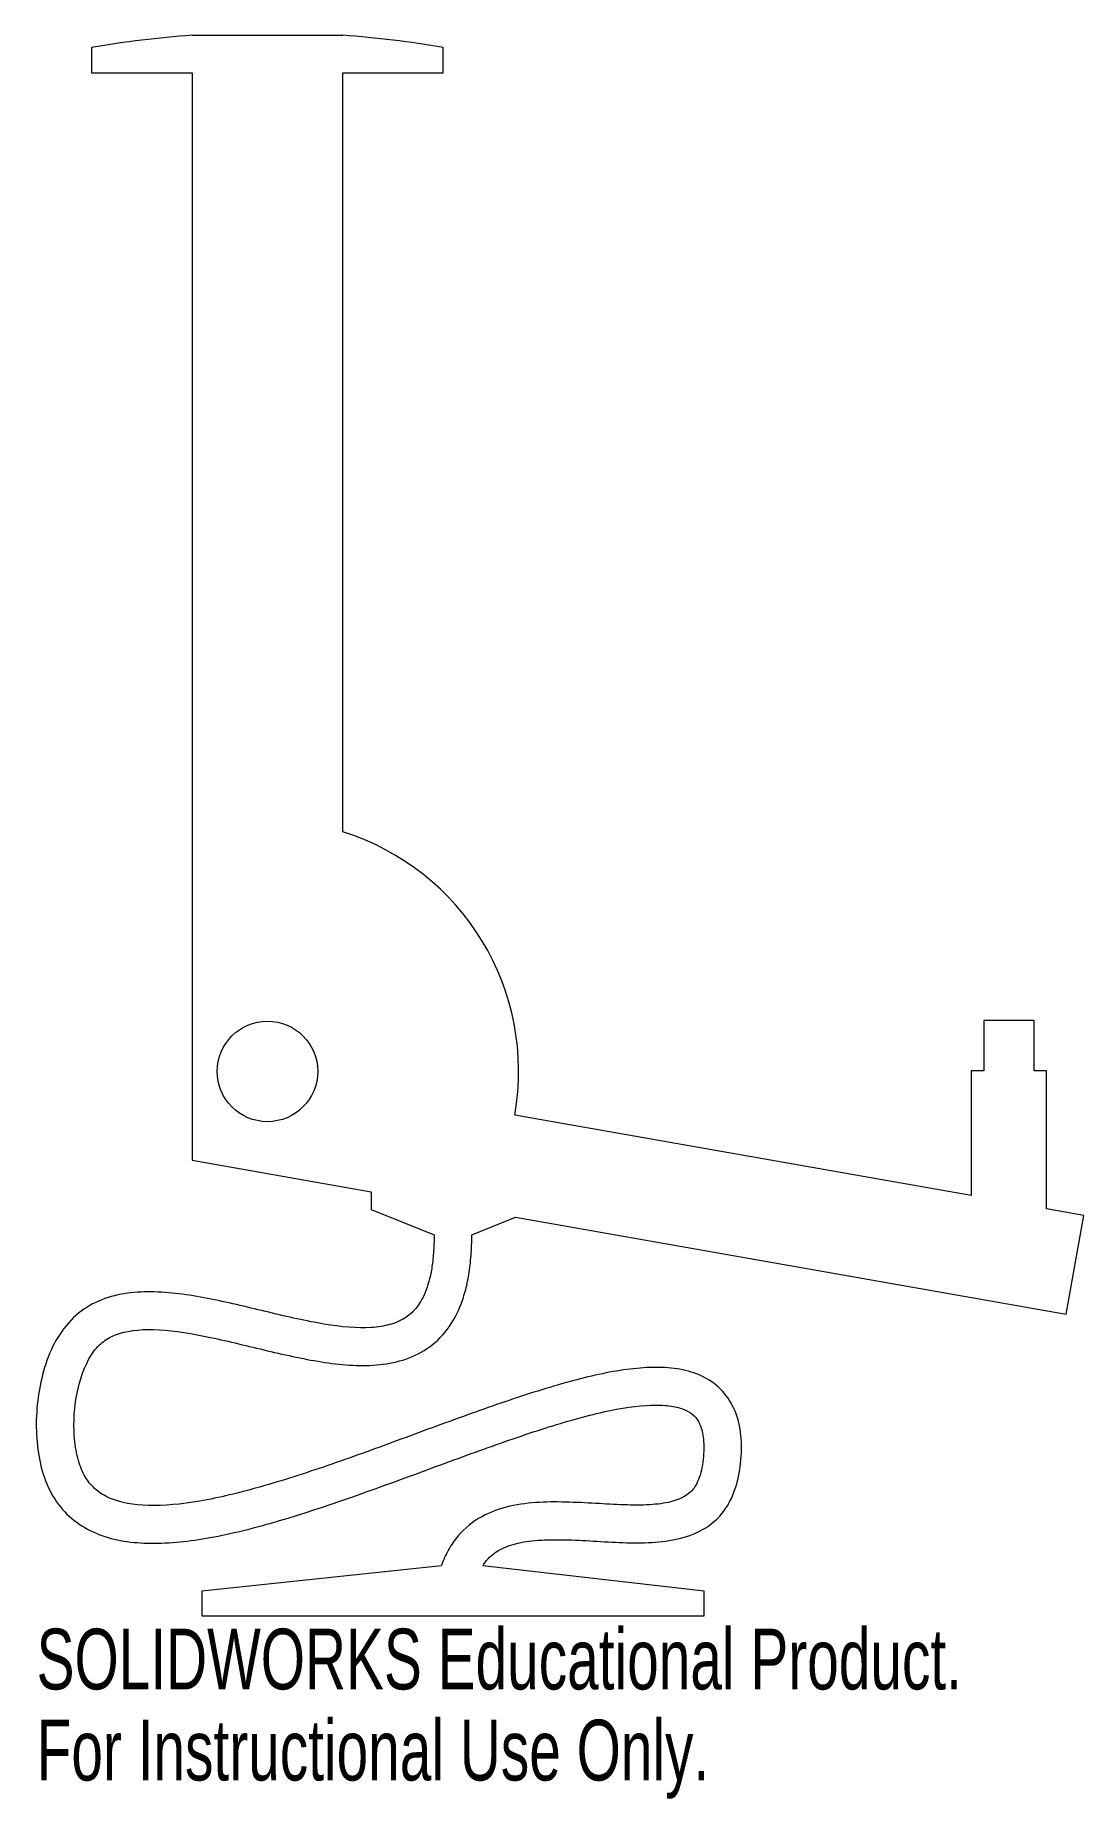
# Model space of a CAD drawing. Header units: millimetres. Extents: x -18 to 65, y -58 to 83.
import ezdxf

# ---------------------------------------------------------------- set-up
doc = ezdxf.new("R2010")
doc.units = ezdxf.units.MM
doc.styles.add('SLDTEXTSTYLE0', font='TXT', dxfattribs={"width": 0.7})

msp = doc.modelspace()

# ---------------------------------------------------------------- linework, layer by layer
at = {"color": 7, "linetype": 'Continuous', "lineweight": 15}
for p, q in [((-14, 81.52), (-14, 79.5)), ((-6, 82.5), (6, 82.5)), ((14, 79.5), (14, 81.52)), ((-14, 79.5), (-6, 79.5)), ((-6, 79.5), (-6, -7.07)), ((6, 19.08), (6, 79.5)), ((6, 79.5), (14, 79.5)), ((61.04, 4.06), (57.04, 4.06)), ((57.04, 4.06), (57.04, 0.06)), ((61.04, 0.06), (61.04, 4.06)), ((57.04, 0.06), (56.04, 0.06)), ((56.04, 0.06), (56.04, -9.88)), ((62.04, 0.06), (61.04, 0.06)), ((62.04, -10.94), (62.04, 0.06)), ((56.04, -9.88), (19.7, -3.47)), ((-6, -7.07), (8.27, -9.58)), ((8.27, -9.58), (8.27, -11)), ((8.27, -11), (13.27, -13)), ((65, -11.46), (62.04, -10.94)), ((16.27, -13), (19.76, -11.61)), ((19.76, -11.61), (63.61, -19.34)), ((63.61, -19.34), (65, -11.46)), ((-5.23, -41.35), (13.86, -39.35)), ((17.15, -39.35), (34.77, -41.35)), ((-5.23, -41.35), (-5.23, -43.35)), ((34.77, -43.35), (34.77, -41.35)), ((-5.23, -43.35), (34.77, -43.35))]:
    msp.add_line(p, q, dxfattribs=at)
msp.add_circle((0, 0), 4, dxfattribs=at)
for radius, start, end in [(82.72, 94.1596, 99.7442), (82.72, 80.2558, 85.8404), (20, 350, 72.5424)]:
    msp.add_arc((0, 0), radius, start, end, dxfattribs=at)
for points, knots in [([(13.27, -13), (13.27, -13.25), (13.26, -13.76), (13.21, -14.68), (13.09, -15.71), (12.86, -16.76), (12.47, -17.91), (11.84, -18.94), (10.94, -19.71), (9.78, -20.2), (7.8, -20.52), (4.6, -20.23), (0.15, -19.2), (-4.5, -18.05), (-8.28, -17.48), (-11.15, -17.59), (-13.22, -18.09), (-15.11, -19.15), (-16.63, -20.87), (-17.62, -22.98), (-18.42, -26.09), (-18.51, -29.39), (-17.84, -32.38), (-16.55, -34.99), (-13.79, -37.07), (-9.65, -37.75), (-4.95, -37.3), (1.96, -35.63), (9.54, -32.9), (16.95, -30.15), (22.2, -28.32), (26.89, -26.99), (30.11, -26.51), (32.06, -26.59), (33.16, -26.86), (33.87, -27.27), (34.34, -27.82), (34.68, -28.71), (34.8, -30.18), (34.6, -31.72), (34.26, -32.69), (33.88, -33.36), (33.25, -33.9), (32, -34.36), (30.24, -34.55), (27.44, -34.51), (23.45, -34.18), (19.45, -34.37), (16.49, -35.63), (14.95, -37.1), (14.19, -38.48), (13.93, -39.13), (13.86, -39.35)], [0, 0, 0, 0, 0.0039062, 0.0078125, 0.015625, 0.0234375, 0.03125, 0.046875, 0.0625, 0.078125, 0.09375, 0.125, 0.15625, 0.1875, 0.21875, 0.234375, 0.25, 0.265625, 0.28125, 0.296875, 0.3125, 0.34375, 0.359375, 0.375, 0.40625, 0.4375, 0.46875, 0.5, 0.5625, 0.59375, 0.625, 0.65625, 0.6875, 0.703125, 0.71875, 0.734375, 0.75, 0.765625, 0.78125, 0.796875, 0.8046875, 0.8125, 0.828125, 0.84375, 0.859375, 0.875, 0.90625, 0.9375, 0.953125, 0.96875, 0.9765625, 0.9803434, 0.9803434, 0.9803434, 0.9803434]), ([(17.15, -39.35), (17.18, -39.3), (17.48, -38.85), (18.14, -38.21), (19.49, -37.61), (21.27, -37.3), (23.37, -37.26), (25.65, -37.37), (28, -37.52), (30.32, -37.56), (32.57, -37.33), (34.7, -36.62), (36.22, -35.34), (37.04, -33.87), (37.56, -32.32), (37.81, -30.31), (37.67, -28.18), (37.02, -26.34), (35.8, -24.89), (34.2, -24), (32.41, -23.59), (29.82, -23.51), (26.2, -24.07), (21.27, -25.47), (15.92, -27.33), (10.34, -29.4), (4.76, -31.43), (-0.61, -33.16), (-5.5, -34.34), (-9.66, -34.72), (-12.2, -34.24), (-13.58, -33.43), (-14.37, -32.6), (-14.97, -31.43), (-15.36, -29.75), (-15.45, -27.82), (-15.19, -25.16), (-14.33, -22.79), (-13.19, -21.53), (-11.8, -20.73), (-9.23, -20.38), (-5.15, -20.98), (-0.6, -22.11), (4.04, -23.18), (7.74, -23.55), (10.54, -23.14), (12.52, -22.32), (14.21, -20.88), (15.21, -19.17), (15.76, -17.55), (16.06, -16.19), (16.2, -14.93), (16.26, -13.86), (16.27, -13.28), (16.27, -13)], [0.0297197, 0.0297197, 0.0297197, 0.0297197, 0.03125, 0.046875, 0.0625, 0.078125, 0.09375, 0.109375, 0.125, 0.140625, 0.15625, 0.171875, 0.1875, 0.1953125, 0.203125, 0.21875, 0.234375, 0.25, 0.265625, 0.28125, 0.296875, 0.3125, 0.34375, 0.375, 0.40625, 0.4375, 0.46875, 0.5, 0.53125, 0.5625, 0.59375, 0.609375, 0.625, 0.640625, 0.65625, 0.671875, 0.6875, 0.71875, 0.734375, 0.75, 0.78125, 0.8125, 0.84375, 0.875, 0.90625, 0.921875, 0.9375, 0.953125, 0.96875, 0.9765625, 0.984375, 0.9921875, 0.9960938, 1, 1, 1, 1])]:
    msp.add_open_spline(points, degree=3, knots=knots, dxfattribs=at)

# ---------------------------------------------------------------- texts
at = {"color": 7, "linetype": 'Continuous', "char_height": 4.8336, "attachment_point": 1, "style": 'SLDTEXTSTYLE0'}
for s, insert in [('SOLIDWORKS Educational Product.', (-18.38, -44.37)), ('For Instructional Use Only.', (-18.38, -51.62))]:
    msp.add_mtext(s, dxfattribs=dict(at, insert=insert))

doc.saveas('drawing.dxf')
